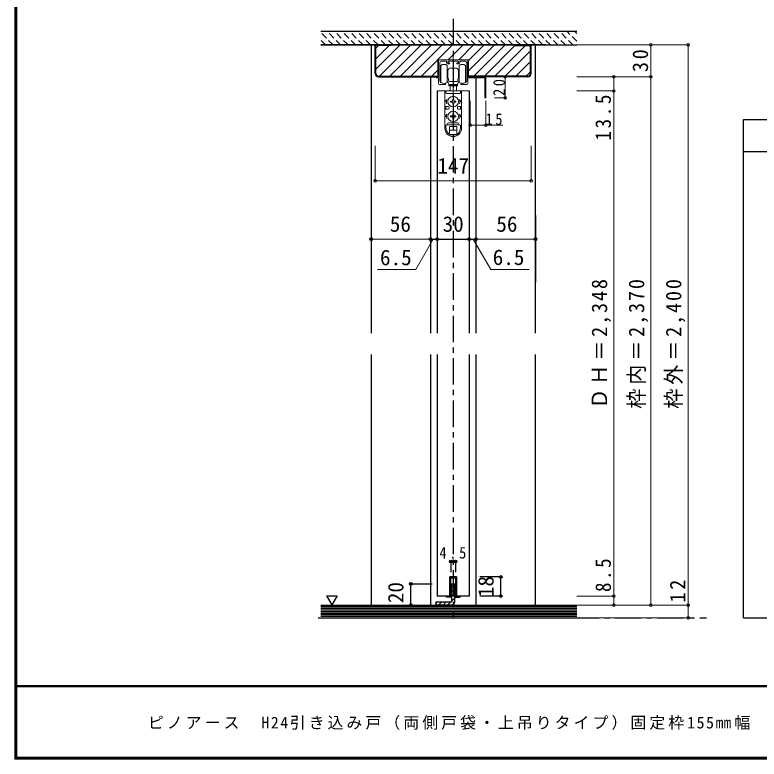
# Model space of a CAD drawing. Units: millimetres at full size, sheet at 1:5. Extents: x -3109 to 977, y -718 to 696.
# Drawn here: x -973 to -271, y -701 to 1 of the extents above; entities that cross this region are included whole.
import ezdxf
from ezdxf.enums import TextEntityAlignment as Align

# ---------------------------------------------------------------- set-up
doc = ezdxf.new("R2010")
doc.units = ezdxf.units.MM
doc.header["$LTSCALE"] = 5
doc.header["$PDMODE"] = 32
doc.header["$PDSIZE"] = 2.5
doc.linetypes.add('CHAIN1', pattern=[8, 5, -1, 1, -1])
doc.linetypes.add('DASHED1', pattern=[1.8, 1.2, -0.6])
for name, color, linetype in [('0-1_通り芯', 4, 'CHAIN1'), ('0-2_柱', 7, 'Continuous'), ('0-3_仕上げ', 2, 'Continuous'), ('0-4_枠', 3, 'Continuous'), ('0-6_扉', 2, 'Continuous'), ('0-7_金物', 7, 'Continuous'), ('0-A_文字', 7, 'Continuous'), ('0-B_寸法', 7, 'Continuous'), ('0-C_ハッチ', 4, 'DASHED1'), ('F-1_枠', 6, 'Continuous'), ('F-A_文字', 7, 'Continuous')]:
    doc.layers.add(name, color=color, linetype=linetype)
doc.layers.add('F-0_補助線', color=7, linetype='Continuous', lineweight=18)
doc.styles.add('ＭＳ ゴシック', font='')
doc.styles.get('ＭＳ ゴシック').set_extended_font_data('MS Gothic')

msp = doc.modelspace()

# ---------------------------------------------------------------- linework, layer by layer
at = {"layer": '0-1_通り芯'}
for p, q in [((-559.847, -2.5), (-559.847, -567.5)), ((-687.238, -567.5), (-320.847, -567.5))]:
    msp.add_line(p, q, dxfattribs=at)
at = {"layer": '0-2_柱', "color": 3}
msp.add_line((-482.347, -27), (-633.347, -27), dxfattribs=at)
at = {"layer": '0-3_仕上げ'}
for p, q in [((-626.959, -27), (-684.847, -27)), ((-684.847, -555.5), (-443.347, -555.5)), ((-684.847, -567.5), (-443.347, -567.5))]:
    msp.add_line(p, q, dxfattribs=at)
at = {"layer": '0-3_仕上げ', "color": 7}
for p, q in [((-684.847, -557), (-443.347, -557)), ((-684.847, -558.5), (-443.347, -558.5)), ((-684.847, -560), (-443.347, -560)), ((-684.847, -561.5), (-443.347, -561.5)), ((-684.847, -563), (-443.347, -563)), ((-684.847, -564.5), (-443.347, -564.5)), ((-684.847, -566), (-443.347, -566))]:
    msp.add_line(p, q, dxfattribs=at)
at = {"layer": '0-3_仕上げ'}
msp.add_lwpolyline([(-443.347, -14.5), (-543.457, -14.5), (-684.847, -14.5)], dxfattribs=at)
at = {"layer": '0-4_枠'}
for p, q in [((-684.847, -27), (-443.347, -27)), ((-633.347, -54), (-633.347, -27)), ((-618.347, -27.5), (-632.847, -27.5)), ((-632.847, -54), (-632.847, -27.5)), ((-618.347, -27), (-618.347, -27.5)), ((-501.347, -27.5), (-501.347, -27)), ((-501.347, -27.5), (-486.847, -27.5)), ((-486.847, -54), (-486.847, -27.5)), ((-486.347, -54), (-486.347, -27)), ((-630.347, -56.5), (-574.347, -56.5)), ((-630.347, -57), (-574.247, -57)), ((-489.347, -57), (-545.447, -57)), ((-489.347, -56.5), (-545.347, -56.5))]:
    msp.add_line(p, q, dxfattribs=at)
at = {"layer": '0-4_枠', "color": 4}
for p, q in [((-472.497, -27), (-637.347, -27)), ((-637.347, -27), (-637.347, -299.05)), ((-482.347, -299.05), (-482.347, -27)), ((-581.347, -57), (-581.347, -299.05)), ((-538.347, -299.05), (-538.347, -57)), ((-637.347, -319.05), (-637.347, -555.5)), ((-581.347, -319.05), (-581.347, -555.5)), ((-538.347, -555.5), (-538.347, -319.05)), ((-482.347, -555.5), (-482.347, -319.05))]:
    msp.add_line(p, q, dxfattribs=at)
at = {"layer": '0-4_枠'}
for centre, radius, start, end in [((-630.347, -54), 3, 180, 270), ((-630.347, -54), 2.5, 180, 270), ((-489.347, -54), 3, 270, 0), ((-489.347, -54), 2.5, 270, 0)]:
    msp.add_arc(centre, radius, start, end, dxfattribs=at)
at = {"layer": '0-6_扉', "color": 6}
for p, q in [((-574.847, -70.5), (-574.847, -299.05)), ((-544.847, -70.5), (-544.847, -299.05)), ((-574.847, -319.05), (-574.847, -547)), ((-544.847, -319.05), (-544.847, -547)), ((-556.597, -529), (-556.597, -547)), ((-563.097, -547), (-574.847, -547)), ((-544.847, -547), (-556.597, -547))]:
    msp.add_line(p, q, dxfattribs=at)
msp.add_lwpolyline([(-556.597, -529), (-563.097, -529), (-563.097, -547)], dxfattribs=at)
at = {"layer": '0-7_金物'}
for p, q in [((-563.097, -529), (-556.597, -529)), ((-557.597, -530), (-562.097, -530)), ((-562.097, -548), (-562.097, -530)), ((-557.597, -530), (-557.597, -548)), ((-556.597, -529), (-556.597, -547)), ((-562.097, -548), (-566.097, -548)), ((-557.597, -548), (-553.597, -548))]:
    msp.add_line(p, q, dxfattribs=at)
at = {"layer": '0-7_金物', "color": 3}
for p, q in [((-561.347, -535.5), (-561.347, -552.5)), ((-561.347, -535.5), (-558.347, -535.5)), ((-558.347, -552.5), (-558.347, -535.5)), ((-576.347, -552.5), (-561.347, -552.5)), ((-576.347, -552.5), (-576.347, -555.5)), ((-561.347, -555.5), (-576.347, -555.5))]:
    msp.add_line(p, q, dxfattribs=at)
at = {"layer": '0-7_金物'}
for points in [[(-566.097, -548), (-566.097, -547), (-563.097, -547), (-563.097, -529)], [(-556.597, -547), (-553.597, -547), (-553.597, -548)]]:
    msp.add_lwpolyline(points, dxfattribs=at)
at = {"layer": '0-7_金物', "color": 3}
msp.add_arc((-561.347, -552.5), 3, 270, 0, dxfattribs=at)
at = {"layer": '0-A_文字', "color": 3}
for p, q in [((-285.847, -97.5), (289.153, -97.5)), ((-285.847, -567.5), (-285.847, -97.5)), ((-285.847, -127.5), (289.153, -127.5)), ((-285.847, -567.5), (289.153, -567.5))]:
    msp.add_line(p, q, dxfattribs=at)
at = {"layer": '0-A_文字'}
for p, q in [((-679.282, -546.686), (-669.282, -546.686)), ((-679.282, -546.686), (-674.282, -555.347)), ((-669.282, -546.686), (-674.282, -555.347))]:
    msp.add_line(p, q, dxfattribs=at)
at = {"layer": '0-B_寸法', "color": 4}
for p, q in [((-637.347, -188), (-637.347, -251)), ((-482.347, -188), (-482.347, -251)), ((-581.347, -210.222), (-574.847, -210.222)), ((-574.847, -210.222), (-544.847, -210.222)), ((-544.847, -210.222), (-538.347, -210.222)), ((-562.097, -514.3), (-557.597, -514.3)), ((-562.097, -514.3), (-562.097, -524.3)), ((-557.597, -514.3), (-557.597, -524.3)), ((-514.847, -529), (-534.847, -529)), ((-514.847, -547), (-514.847, -529)), ((-599.847, -555.5), (-599.847, -535.5)), ((-599.847, -535.5), (-579.847, -535.5)), ((-514.847, -547), (-534.847, -547)), ((-599.847, -555.5), (-579.847, -555.5))]:
    msp.add_line(p, q, dxfattribs=at)
at = {"layer": '0-B_寸法'}
for p in [(-637.347, -210.222), (-581.347, -210.222), (-574.847, -210.222), (-544.847, -210.222), (-538.347, -210.222), (-482.347, -210.222), (-562.097, -514.3), (-557.597, -514.3), (-514.847, -529), (-599.847, -535.5), (-514.847, -547), (-599.847, -555.5)]:
    msp.add_point(p, dxfattribs=at)
at = {"layer": '0-C_ハッチ'}
for p, q in [((-673.173, -27), (-684.847, -15.326)), ((-666.101, -27), (-678.601, -14.5)), ((-659.03, -27), (-671.53, -14.5)), ((-651.959, -27), (-664.459, -14.5)), ((-644.888, -27), (-657.388, -14.5)), ((-637.817, -27), (-650.317, -14.5)), ((-630.746, -27), (-643.246, -14.5)), ((-623.675, -27), (-636.175, -14.5)), ((-616.604, -27), (-629.104, -14.5)), ((-609.533, -27), (-622.033, -14.5)), ((-602.462, -27), (-614.962, -14.5)), ((-595.391, -27), (-607.891, -14.5)), ((-588.32, -27), (-600.82, -14.5)), ((-581.249, -27), (-593.749, -14.5)), ((-574.178, -27), (-586.678, -14.5)), ((-567.107, -27), (-579.607, -14.5)), ((-560.035, -27), (-572.535, -14.5)), ((-552.964, -27), (-565.464, -14.5)), ((-545.893, -27), (-558.393, -14.5)), ((-538.822, -27), (-551.322, -14.5)), ((-531.751, -27), (-544.251, -14.5)), ((-524.68, -27), (-537.18, -14.5)), ((-517.609, -27), (-530.109, -14.5)), ((-510.538, -27), (-523.038, -14.5)), ((-503.467, -27), (-515.967, -14.5)), ((-496.396, -27), (-508.896, -14.5)), ((-489.325, -27), (-501.825, -14.5)), ((-482.254, -27), (-494.754, -14.5)), ((-475.183, -27), (-487.683, -14.5)), ((-468.112, -27), (-480.612, -14.5)), ((-461.041, -27), (-473.541, -14.5)), ((-453.969, -27), (-466.469, -14.5)), ((-446.898, -27), (-459.398, -14.5)), ((-443.347, -23.48), (-452.327, -14.5)), ((-443.347, -16.409), (-445.256, -14.5)), ((-680.244, -27), (-684.847, -22.397))]:
    msp.add_line(p, q, dxfattribs=at)
at = {"layer": '0-C_ハッチ', "linetype": 'Continuous'}
for p, q in [((-632.847, -49.972), (-609.875, -27)), ((-632.847, -40.073), (-620.274, -27.5)), ((-632.847, -30.173), (-630.174, -27.5)), ((-629.475, -56.5), (-599.975, -27)), ((-619.576, -56.5), (-590.076, -27)), ((-609.676, -56.5), (-580.176, -27)), ((-599.777, -56.5), (-570.277, -27)), ((-589.877, -56.5), (-560.377, -27)), ((-564.478, -41), (-550.478, -27)), ((-554.578, -41), (-540.578, -27)), ((-545.347, -51.568), (-520.779, -27)), ((-545.347, -41.668), (-530.679, -27)), ((-540.38, -56.5), (-510.88, -27)), ((-530.48, -56.5), (-501.347, -27.367)), ((-491.581, -27.5), (-520.581, -56.5)), ((-510.681, -56.5), (-486.847, -32.666)), ((-500.782, -56.5), (-486.847, -42.565)), ((-579.978, -56.5), (-574.347, -50.869)), ((-490.882, -56.5), (-486.847, -52.465)), ((-561.347, -538.982), (-558.347, -535.982)), ((-561.347, -543.225), (-558.347, -540.225)), ((-561.347, -547.468), (-558.347, -544.468)), ((-576.347, -553.982), (-574.865, -552.5)), ((-573.622, -555.5), (-570.622, -552.5)), ((-569.379, -555.5), (-566.379, -552.5)), ((-565.137, -555.5), (-562.137, -552.5)), ((-561.347, -551.71), (-558.347, -548.71)), ((-560.853, -555.459), (-558.387, -552.993))]:
    msp.add_line(p, q, dxfattribs=at)
at = {"layer": 'F-0_補助線', "color": 4}
for p, q in [((-338.347, -27), (-443.347, -27)), ((-373.347, -27), (-373.347, -57)), ((-373.347, -555.5), (-373.347, -27)), ((-338.347, -554), (-338.347, -27)), ((-510.947, -57), (-520.947, -57)), ((-510.947, -77), (-510.947, -57)), ((-373.347, -57), (-443.347, -57)), ((-408.347, -57), (-408.347, -70.2)), ((-408.347, -65.002), (-408.347, -547)), ((-510.947, -77), (-520.947, -77)), ((-408.347, -70.5), (-443.347, -70.5)), ((-543.947, -102.715), (-543.947, -79.845)), ((-528.947, -102.715), (-528.947, -79.845)), ((-543.947, -102.715), (-513.037, -102.715)), ((-633.347, -155.248), (-633.347, -122.382)), ((-486.347, -155.248), (-486.347, -122.382)), ((-633.347, -155.248), (-486.347, -155.248)), ((-637.347, -210.222), (-581.347, -210.222)), ((-538.347, -210.222), (-482.347, -210.222)), ((-408.347, -547), (-443.347, -547)), ((-408.347, -547), (-408.347, -555.5)), ((-338.347, -567.5), (-443.347, -567.5))]:
    msp.add_line(p, q, dxfattribs=at)
at = {"layer": 'F-0_補助線', "color": 3}
for p, q in [((-559.847, -33.654), (-559.847, -67.657)), ((-545.447, -41), (-574.247, -41)), ((-574.247, -57), (-574.247, -41)), ((-545.447, -57), (-545.447, -41)), ((-559.847, -42.654), (-559.847, -76.657))]:
    msp.add_line(p, q, dxfattribs=at)
at = {"layer": 'F-0_補助線'}
for p, q in [((-573.747, -42), (-573.747, -47.871)), ((-572.547, -41), (-572.729, -41)), ((-572.547, -41), (-546.947, -41)), ((-545.947, -42), (-545.947, -47.642)), ((-573.747, -44.773), (-573.747, -57)), ((-572.547, -44), (-572.547, -60.371)), ((-571.447, -62.4), (-571.447, -46.4)), ((-571.047, -42.5), (-566.347, -42.5)), ((-566.047, -44), (-566.047, -42.8)), ((-565.447, -46.4), (-565.447, -54.4)), ((-563.647, -45), (-565.047, -45)), ((-564.847, -43.7), (-564.847, -43)), ((-563.647, -44), (-564.547, -44)), ((-564.347, -42.5), (-560.367, -42.5)), ((-563.347, -44.7), (-563.347, -44.3)), ((-563.347, -48.9), (-559.847, -48.9)), ((-560.367, -42.5), (-559.847, -42.2)), ((-556.347, -48.9), (-559.847, -48.9)), ((-556.347, -44.7), (-556.347, -44.3)), ((-556.047, -44), (-555.147, -44)), ((-556.047, -45), (-554.647, -45)), ((-554.847, -43.7), (-554.847, -43)), ((-554.247, -46.4), (-554.247, -54.4)), ((-553.647, -44), (-553.647, -42.8)), ((-548.647, -42.5), (-553.347, -42.5)), ((-548.247, -62.4), (-548.247, -46.4)), ((-547.147, -44), (-547.147, -60.371)), ((-545.947, -44.773), (-545.947, -57)), ((-565.447, -50.4), (-565.147, -50.4)), ((-565.447, -51.9), (-564.947, -51.9)), ((-565.447, -54.4), (-565.447, -62.4)), ((-564.947, -50.6), (-565.147, -50.4)), ((-565.147, -51.9), (-564.947, -51.7)), ((-564.947, -50.4), (-564.947, -54.4)), ((-564.847, -50.4), (-564.947, -50.4)), ((-564.947, -58.4), (-564.947, -54.4)), ((-554.847, -50.4), (-554.747, -50.4)), ((-554.747, -50.4), (-554.747, -54.4)), ((-554.747, -50.6), (-554.547, -50.4)), ((-554.547, -51.9), (-554.747, -51.7)), ((-554.247, -51.9), (-554.747, -51.9)), ((-554.747, -58.4), (-554.747, -54.4)), ((-554.247, -50.4), (-554.547, -50.4)), ((-554.247, -54.4), (-554.247, -62.4)), ((-575.147, -57), (-573.747, -57)), ((-575.147, -58.2), (-573.747, -58.2)), ((-573.747, -58.2), (-573.747, -63.5)), ((-573.747, -60.402), (-573.747, -60.475)), ((-565.447, -56.9), (-564.947, -56.9)), ((-565.447, -58.4), (-565.147, -58.4)), ((-564.947, -57.1), (-565.147, -56.9)), ((-564.947, -58.2), (-565.147, -58.4)), ((-564.847, -58.4), (-564.947, -58.4)), ((-564.347, -60.4), (-564.347, -58.9)), ((-563.347, -61.4), (-559.847, -61.4)), ((-556.347, -61.4), (-559.847, -61.4)), ((-555.347, -60.4), (-555.347, -58.9)), ((-554.847, -58.4), (-554.747, -58.4)), ((-554.747, -57.1), (-554.547, -56.9)), ((-554.247, -56.9), (-554.747, -56.9)), ((-554.747, -58.2), (-554.547, -58.4)), ((-554.247, -58.4), (-554.547, -58.4)), ((-544.547, -57), (-545.947, -57)), ((-544.547, -58.2), (-545.947, -58.2)), ((-545.947, -58.2), (-545.947, -63.5)), ((-543.947, -57), (-528.947, -57)), ((-543.947, -57), (-543.947, -58.2)), ((-530.147, -58.2), (-543.947, -58.2)), ((-530.147, -58.2), (-530.147, -77)), ((-528.947, -57), (-528.947, -77)), ((-568.647, -64.5), (-572.747, -64.5)), ((-567.097, -63.451), (-567.097, -64.066)), ((-555.847, -64.7), (-563.847, -64.7)), ((-563.847, -64.7), (-563.847, -65.7)), ((-563.847, -65.7), (-555.847, -65.7)), ((-559.847, -64.4), (-563.347, -64.4)), ((-562.847, -64.4), (-562.847, -64.7)), ((-562.847, -70.5), (-562.847, -65.7)), ((-559.847, -64.4), (-556.347, -64.4)), ((-556.847, -64.4), (-556.847, -64.7)), ((-556.847, -65.7), (-556.847, -70.5)), ((-555.847, -64.7), (-555.847, -65.7)), ((-552.597, -64.066), (-552.597, -63.451)), ((-551.047, -64.5), (-546.947, -64.5)), ((-567.746, -70.5), (-567.746, -105.4)), ((-567.704, -70.5), (-551.904, -70.5)), ((-566.746, -70.5), (-566.746, -72)), ((-565.746, -73), (-553.946, -73)), ((-552.946, -70.5), (-552.946, -72)), ((-551.946, -70.5), (-551.946, -105.4)), ((-528.947, -77), (-530.147, -77)), ((-565.503, -78.5), (-567.346, -80.5)), ((-566.246, -80.5), (-567.346, -80.5)), ((-560.366, -79.98), (-562.296, -80.014)), ((-562.296, -80.014), (-562.296, -80.986)), ((-560.366, -81.02), (-562.296, -80.986)), ((-560.366, -79.98), (-560.332, -78.05)), ((-560.366, -81.02), (-560.332, -82.95)), ((-559.36, -78.05), (-560.332, -78.05)), ((-560.332, -82.95), (-559.36, -82.95)), ((-559.326, -79.98), (-559.36, -78.05)), ((-559.326, -81.02), (-559.36, -82.95)), ((-559.326, -79.98), (-557.396, -80.014)), ((-559.326, -81.02), (-557.396, -80.986)), ((-557.396, -80.986), (-557.396, -80.014)), ((-554.189, -78.5), (-552.346, -80.5)), ((-553.446, -80.5), (-552.346, -80.5)), ((-566.746, -85), (-566.746, -87.5)), ((-564.746, -85), (-566.746, -85)), ((-564.746, -87.5), (-566.746, -87.5)), ((-563.746, -86), (-563.746, -86.5)), ((-555.946, -86), (-555.946, -86.5)), ((-554.946, -85), (-552.946, -85)), ((-554.946, -87.5), (-552.946, -87.5)), ((-552.946, -85), (-552.946, -87.5)), ((-565.503, -92.5), (-567.346, -94.5)), ((-566.246, -94.5), (-567.346, -94.5)), ((-560.366, -93.98), (-562.296, -94.014)), ((-562.296, -94.014), (-562.296, -94.986)), ((-560.366, -95.02), (-562.296, -94.986)), ((-560.366, -93.98), (-560.332, -92.05)), ((-560.366, -95.02), (-560.332, -96.95)), ((-559.36, -92.05), (-560.332, -92.05)), ((-560.332, -96.95), (-559.36, -96.95)), ((-559.326, -93.98), (-559.36, -92.05)), ((-559.326, -95.02), (-559.36, -96.95)), ((-559.326, -93.98), (-557.396, -94.014)), ((-559.326, -95.02), (-557.396, -94.986)), ((-557.396, -94.986), (-557.396, -94.014)), ((-554.189, -92.5), (-552.346, -94.5)), ((-553.446, -94.5), (-552.346, -94.5)), ((-566.746, -105.4), (-566.746, -103)), ((-566.246, -102.5), (-553.446, -102.5)), ((-564.246, -100.5), (-555.446, -100.5)), ((-563.346, -104), (-556.346, -104)), ((-563.346, -111.346), (-563.346, -104)), ((-556.346, -111.346), (-556.346, -104)), ((-552.946, -105.4), (-552.946, -103)), ((-563.346, -107.5), (-556.346, -107.5)), ((-562.874, -111.6), (-556.818, -111.6)), ((-578.624, -210.222), (-595.235, -238.993)), ((-595.235, -238.993), (-631.395, -238.993))]:
    msp.add_line(p, q, dxfattribs=at)
at = {"layer": 'F-0_補助線', "color": 6}
msp.add_line((-544.847, -70.5), (-574.847, -70.5), dxfattribs=at)
at = {"layer": 'F-0_補助線'}
for points in [[(-559.847, -42.2), (-559.327, -42.5), (-555.347, -42.5)], [(-541.07, -210.222), (-524.459, -238.993), (-488.299, -238.993)]]:
    msp.add_lwpolyline(points, dxfattribs=at)
at = {"layer": 'F-0_補助線', "color": 4}
msp.add_lwpolyline([(-338.347, -567.5), (-338.347, -555.5), (-443.347, -555.5)], dxfattribs=at)
at = {"layer": 'F-0_補助線'}
for centre in [(-559.846, -80.5), (-559.846, -94.5)]:
    msp.add_circle(centre, 5, dxfattribs=at)
for centre, radius, start, end in [((-572.747, -42), 1, 90, 180), ((-546.947, -42), 1, 0, 90), ((-571.047, -44), 1.5, 90, 180), ((-568.447, -50.4), 5, 53.1301, 126.8699), ((-566.347, -42.8), 0.3, 0, 90), ((-565.047, -44), 1, 180, 270), ((-564.347, -43), 0.5, 90, 180), ((-564.547, -43.7), 0.3, 180, 270), ((-563.347, -49.9), 1, 90, 180), ((-563.647, -44.3), 0.3, 0, 90), ((-563.647, -44.7), 0.3, 270, 0), ((-556.047, -44.3), 0.3, 90, 180), ((-556.047, -44.7), 0.3, 180, 270), ((-556.347, -49.9), 1, 0, 90), ((-555.347, -43), 0.5, 0, 90), ((-555.147, -43.7), 0.3, 270, 0), ((-554.647, -44), 1, 270, 0), ((-551.247, -50.4), 5, 53.1301, 126.8699), ((-553.347, -42.8), 0.3, 90, 180), ((-548.647, -44), 1.5, 0, 90), ((-564.847, -49.9), 0.5, 270, 0), ((-554.847, -49.9), 0.5, 180, 270), ((-575.147, -57.6), 0.6, 90, 180), ((-575.147, -57.6), 0.6, 180, 270), ((-570.047, -60.371), 2.5, 180, 235.9442), ((-568.447, -58.4), 5, 233.1301, 306.8699), ((-568.647, -58.3), 5, 235.9442, 283.64168), ((-567.397, -63.451), 0.3, 360, 103.64168), ((-566.347, -63.4), 2, 0, 63.25632), ((-564.847, -58.9), 0.5, 0, 90), ((-563.347, -60.4), 1, 180, 270), ((-556.347, -60.4), 1, 270, 0), ((-554.847, -58.9), 0.5, 90, 180), ((-553.347, -63.4), 2, 116.74368, 180), ((-551.247, -58.4), 5, 233.1301, 306.8699), ((-552.297, -63.451), 0.3, 76.35832, 180), ((-551.047, -58.3), 5, 256.35832, 270), ((-551.047, -58.3), 5, 270, 304.0558), ((-549.647, -60.371), 2.5, 304.0558, 0), ((-544.547, -57.6), 0.6, 0, 90), ((-544.547, -57.6), 0.6, 270, 0), ((-572.747, -63.5), 1, 180, 270), ((-568.647, -58.3), 6.2, 270, 282.23163), ((-567.397, -64.066), 0.3, 282.23163, 0), ((-563.347, -63.4), 1, 180, 270), ((-556.347, -63.4), 1, 270, 0), ((-552.297, -64.066), 0.3, 180, 257.76837), ((-551.047, -58.3), 6.2, 257.76837, 270), ((-546.947, -63.5), 1, 270, 0), ((-565.746, -72), 1, 180, 270), ((-553.946, -72), 1, 270, 0), ((-559.846, -80.5), 6.4, 167.82427, 198.20996), ((-559.846, -80.5), 6.4, 341.79004, 12.17573), ((-564.746, -86), 1, 0, 90), ((-564.746, -86.5), 1, 270, 0), ((-554.946, -86), 1, 90, 180), ((-554.946, -86.5), 1, 180, 270), ((-559.846, -94.5), 6.4, 167.82427, 198.20996), ((-559.846, -94.5), 6.4, 341.79004, 12.17573), ((-566.246, -103), 0.5, 90, 180), ((-566.246, -101.5), 1, 270, 0), ((-564.246, -101.5), 1, 90, 180), ((-555.446, -101.5), 1, 0, 90), ((-553.446, -101.5), 1, 180, 270), ((-553.446, -103), 0.5, 0, 90), ((-559.846, -105.6), 7.9, 180, 0), ((-559.846, -105.4), 6.9, 180, 0)]:
    msp.add_arc(centre, radius, start, end, dxfattribs=at)
for p in [(-373.347, -27), (-338.347, -27), (-510.947, -57), (-408.347, -57), (-373.347, -57), (-408.347, -70.5), (-510.947, -77), (-543.947, -102.715), (-528.947, -102.715), (-633.347, -155.248), (-486.347, -155.248), (-637.347, -210.222), (-581.347, -210.222), (-538.347, -210.222), (-482.347, -210.222), (-408.347, -547), (-408.347, -555.5), (-373.347, -555.5), (-338.347, -555.5), (-338.347, -567.5)]:
    msp.add_point(p, dxfattribs=at)
at = {"layer": 'F-1_枠'}
for p, q in [((-973.347, 695.833), (-973.347, -700.833)), ((-972.514, 695.833), (-972.514, -700.833)), ((-971.68, 695.833), (-971.68, -700.833)), ((976.653, -631.667), (-973.347, -631.667)), ((976.653, -632.5), (-973.347, -632.5)), ((976.653, -699.167), (-973.347, -699.167)), ((976.653, -700), (-973.347, -700)), ((976.653, -700.833), (-973.347, -700.833))]:
    msp.add_line(p, q, dxfattribs=at)

# ---------------------------------------------------------------- texts
at = {"layer": '0-B_寸法', "style": 'ＭＳ ゴシック'}
for s, p in [('30', (-569.847, -207.722)), ('30', (-569.847, -207.722)), ('6.5', (-628.932, -239.288)), ('6.5', (-522.595, -239.077))]:
    msp.add_text(s, height=14.66, dxfattribs=at).set_placement(p, align=Align.BOTTOM_LEFT)
for s, p in [('18', (-517.347, -548)), ('20', (-602.347, -553.707))]:
    msp.add_text(s, height=14.66, rotation=90, dxfattribs=at).set_placement(p, align=Align.BOTTOM_LEFT)
at = {"layer": '0-B_寸法', "insert": (-572.847, -511.8), "char_height": 11, "attachment_point": 7, "style": 'ＭＳ ゴシック'}
msp.add_mtext('\\T1.38;\\W0.9;4.5', dxfattribs=at)
at = {"layer": 'F-0_補助線', "style": 'ＭＳ ゴシック'}
for s, p in [('147', (-574.847, -152.748)), ('56', (-619.667, -207.722)), ('56', (-519.167, -207.722))]:
    msp.add_text(s, height=14.66, dxfattribs=at).set_placement(p, align=Align.BOTTOM_LEFT)
at = {"layer": 'F-0_補助線', "attachment_point": 7, "rotation": 90, "style": 'ＭＳ ゴシック'}
for s, insert, char_height in [('\\T1.27;\\W0.95;30', (-375.847, -52.625), 14.66), ('\\T1.36;\\W0.9;20', (-510.947, -75.125), 11), ('\\T1.28;\\W0.9;13.5', (-410.847, -117.29), 14.66), ('\\T1.19;\\W0.95;ＤＨ＝2,348', (-410.847, -370.3), 14.66), ('\\T1.19;\\W0.95;枠内＝2,370', (-375.847, -370.3), 14.66), ('\\T1.19;\\W0.95;枠外＝2,400', (-340.847, -370.3), 14.66), ('\\T1.27;\\W0.9;8.5', (-410.847, -543.194), 14.66), ('\\T1.27;\\W0.95;12', (-340.847, -553.073), 14.66)]:
    msp.add_mtext(s, dxfattribs=dict(at, insert=insert, char_height=char_height))
at = {"layer": 'F-0_補助線', "insert": (-529.287, -102.715), "char_height": 11, "attachment_point": 7, "style": 'ＭＳ ゴシック'}
msp.add_mtext('\\T1.36;\\W0.9;15', dxfattribs=at)
at = {"layer": 'F-A_文字', "insert": (-847.938, -673.333), "char_height": 11, "attachment_point": 7, "style": 'ＭＳ ゴシック'}
msp.add_mtext('\\T1.19;ピノアース\u3000H24引き込み戸（両側戸袋・上吊りタイプ）固定枠155㎜幅', dxfattribs=at)

doc.saveas('drawing.dxf')
